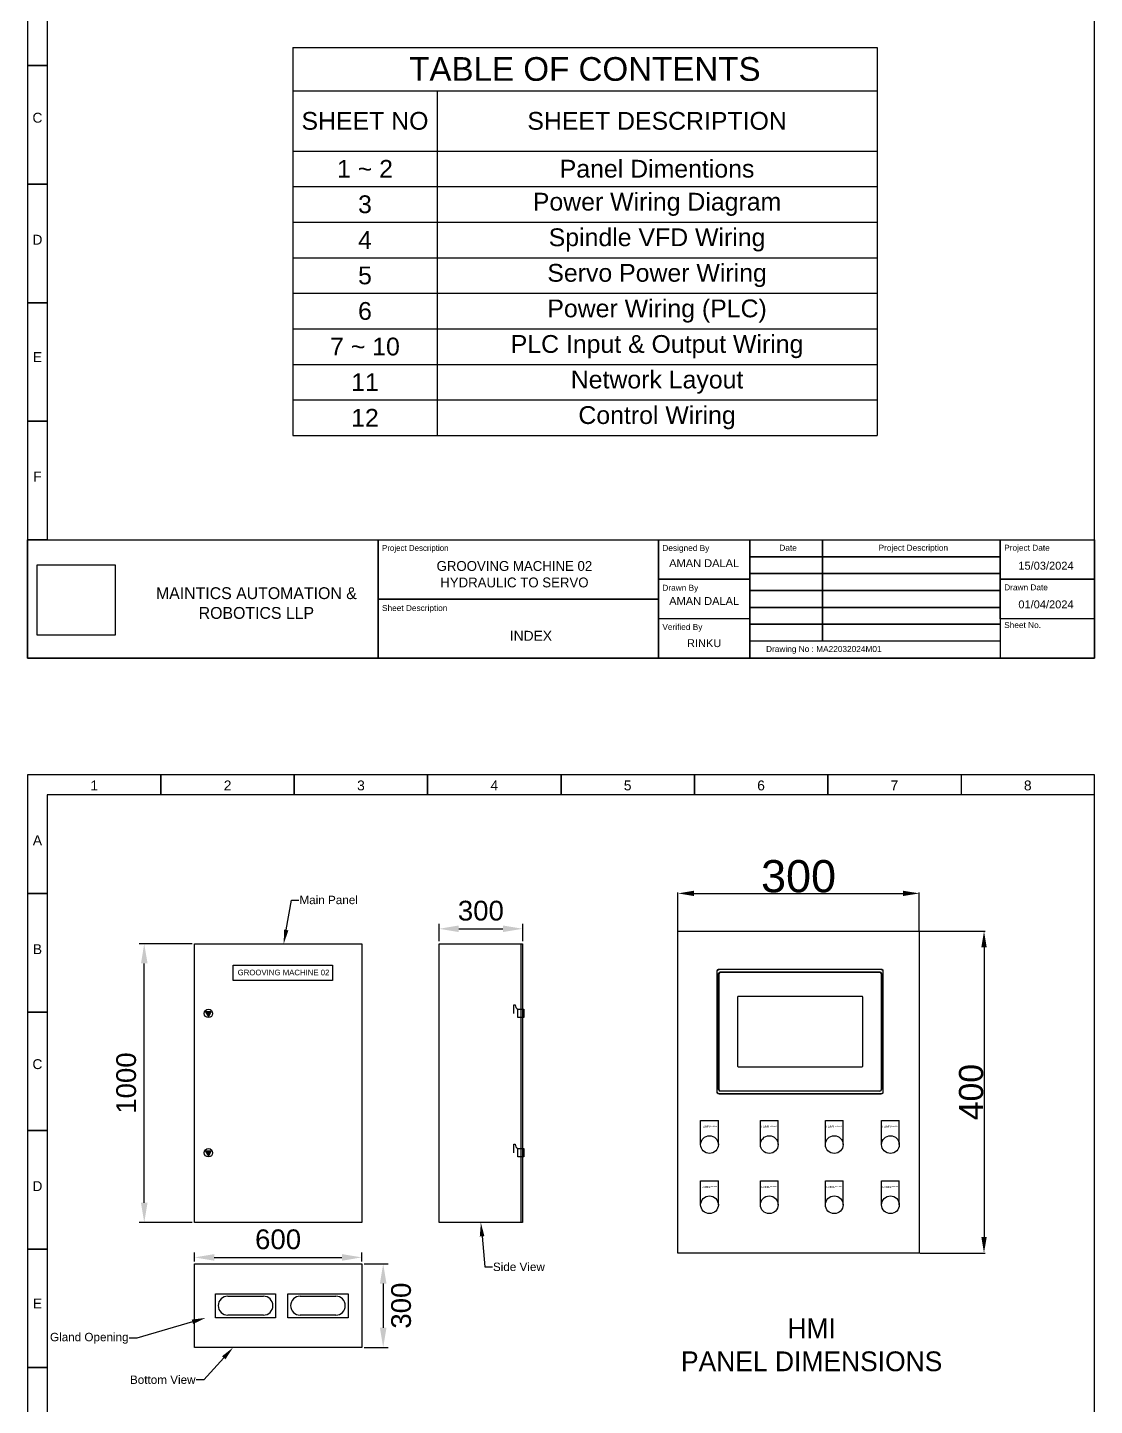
# Model space of a CAD drawing. Header units: millimetres. Extents: x -11 to 5160, y -11 to 2043.
# Drawn here: x 3963.4 to 4233.4, y 1390.3 to 1739 of the extents above; entities that cross this region are included whole.
import ezdxf
from ezdxf import colors
from ezdxf.entities.mleader import LeaderData, LeaderLine
from ezdxf.math import Vec2, Vec3

# ---------------------------------------------------------------- set-up
doc = ezdxf.new("R2010")
doc.units = ezdxf.units.MM
doc.styles.add('Annotative', font='arial.ttf')
doc.styles.get("Standard").update_dxf_attribs({"font": 'arial.ttf'})
doc.dimstyles.new('ISO-25', dxfattribs={"dimtxt": 2.5, "dimasz": 2.5, "dimexe": 1.25, "dimexo": 0.625, "dimtad": 1, "dimtxsty": 'Standard', "dimcen": 2.5, "dimadec": 0, "dimazin": 0, "dimtfac": 1, "dimtmove": 0, "dimatfit": 3, "dimfxl": 1, "dimarcsym": 0})
picture_1 = doc.add_image_def('image1.jpg', size_in_pixel=(150, 135))

# ---------------------------------------------------------------- blocks, each defined once
blk = doc.blocks.new('*D52')
at = {"color": 0, "lineweight": -2, "transparency": 16777216}
for p, q in [((4048.61, 1426.16), (4054.67, 1426.16)), ((4053.42, 1421.16), (4053.42, 1410)), ((4048.61, 1405), (4054.67, 1405))]:
    blk.add_line(p, q, dxfattribs=at)
at = {"color": 0, "transparency": 16777216}
for points in [[(4052.59, 1421.16), (4054.26, 1421.16), (4053.42, 1426.16)], [(4052.59, 1410), (4054.26, 1410), (4053.42, 1405)]]:
    blk.add_solid(points, dxfattribs=at)
at = {"layer": 'Defpoints', "color": 0, "transparency": 16777216}
for p in [(4047.99, 1426.16), (4047.99, 1405), (4053.42, 1405)]:
    blk.add_point(p, dxfattribs=at)
at = {"color": 0, "transparency": 16777216, "insert": (4057.98, 1415.58), "char_height": 5, "attachment_point": 5, "rotation": 90}
blk.add_mtext('300', dxfattribs=at)
blk = doc.blocks.new('*D53')
at = {"color": 0, "lineweight": -2, "transparency": 16777216}
for p, q in [((4005.66, 1426.78), (4005.66, 1429.04)), ((4010.66, 1427.79), (4042.99, 1427.79)), ((4047.99, 1426.78), (4047.99, 1429.04))]:
    blk.add_line(p, q, dxfattribs=at)
at = {"color": 0, "transparency": 16777216}
for points in [[(4010.66, 1428.62), (4010.66, 1426.95), (4005.66, 1427.79)], [(4042.99, 1428.62), (4042.99, 1426.95), (4047.99, 1427.79)]]:
    blk.add_solid(points, dxfattribs=at)
at = {"layer": 'Defpoints', "color": 0, "transparency": 16777216}
for p in [(4047.99, 1427.79), (4005.66, 1426.16), (4047.99, 1426.16)]:
    blk.add_point(p, dxfattribs=at)
at = {"color": 0, "transparency": 16777216, "insert": (4026.82, 1432.34), "char_height": 5, "attachment_point": 5}
blk.add_mtext('600', dxfattribs=at)
blk = doc.blocks.new('*D54')
at = {"color": 0, "lineweight": -2, "transparency": 16777216}
for p, q in [((4005.04, 1507.18), (3991.7, 1507.18)), ((3992.95, 1441.64), (3992.95, 1502.18)), ((4005.04, 1436.64), (3991.7, 1436.64))]:
    blk.add_line(p, q, dxfattribs=at)
at = {"color": 0, "transparency": 16777216}
for points in [[(3992.12, 1502.18), (3993.79, 1502.18), (3992.95, 1507.18)], [(3992.12, 1441.64), (3993.79, 1441.64), (3992.95, 1436.64)]]:
    blk.add_solid(points, dxfattribs=at)
at = {"layer": 'Defpoints', "color": 0, "transparency": 16777216}
for p in [(3992.95, 1507.18), (4005.66, 1507.18), (4005.66, 1436.64)]:
    blk.add_point(p, dxfattribs=at)
at = {"color": 0, "transparency": 16777216, "insert": (3988.4, 1471.91), "char_height": 5, "attachment_point": 5, "rotation": 90}
blk.add_mtext('1000', dxfattribs=at)
blk = doc.blocks.new('*D55')
at = {"color": 0, "lineweight": -2, "transparency": 16777216}
for p, q in [((4067.56, 1507.8), (4067.56, 1512.2)), ((4072.56, 1510.95), (4083.72, 1510.95)), ((4088.72, 1507.8), (4088.72, 1512.2))]:
    blk.add_line(p, q, dxfattribs=at)
at = {"color": 0, "transparency": 16777216}
for points in [[(4072.56, 1511.79), (4072.56, 1510.12), (4067.56, 1510.95)], [(4083.72, 1511.79), (4083.72, 1510.12), (4088.72, 1510.95)]]:
    blk.add_solid(points, dxfattribs=at)
at = {"layer": 'Defpoints', "color": 0, "transparency": 16777216}
for p in [(4088.72, 1510.95), (4067.56, 1507.18), (4088.72, 1507.18)]:
    blk.add_point(p, dxfattribs=at)
at = {"color": 0, "transparency": 16777216, "insert": (4078.14, 1515.51), "char_height": 5, "attachment_point": 5}
blk.add_mtext('300', dxfattribs=at)
blk = doc.blocks.new('*U227')
for p, q in [((-11, 0), (-11, 30)), ((-11, 30), (11, 30)), ((11, 0), (11, 30))]:
    blk.add_line(p, q)
blk.add_circle((0, 0), 11)
at = {"insert": (-11.3, 23.4), "char_height": 2.5, "attachment_point": 1}
blk.add_mtext_dynamic_manual_height_columns('\\pxqc,t5;LABEL******', width=22, gutter_width=12.5, heights=[0], dxfattribs=at)
blk = doc.blocks.new('*D234')
at = {"color": 0, "lineweight": -2, "transparency": 16777216}
for p, q in [((3434.5, 1751.8), (3515.6, 1751.8)), ((3514.3, 1731.8), (3514.3, 1371.8)), ((3434.5, 1351.8), (3515.6, 1351.8))]:
    blk.add_line(p, q, dxfattribs=at)
at = {"color": 0, "transparency": 16777216}
for points in [[(3511, 1731.8), (3517.7, 1731.8), (3514.3, 1751.8)], [(3511, 1371.8), (3517.7, 1371.8), (3514.3, 1351.8)]]:
    blk.add_solid(points, dxfattribs=at)
at = {"layer": 'Defpoints', "color": 0, "transparency": 16777216}
for p in [(3433.8, 1751.8), (3433.8, 1351.8), (3514.3, 1351.8)]:
    blk.add_point(p, dxfattribs=at)
at = {"color": 0, "transparency": 16777216, "insert": (3498.4, 1551.8), "char_height": 2.5, "attachment_point": 5, "rotation": 90}
blk.add_mtext('{\\H12x;400}', dxfattribs=at)
blk = doc.blocks.new('*D233')
at = {"color": 0, "lineweight": -2, "transparency": 16777216}
for p, q in [((3133.8, 1752.4), (3133.8, 1800.1)), ((3153.8, 1798.8), (3413.8, 1798.8)), ((3433.8, 1752.4), (3433.8, 1800.1))]:
    blk.add_line(p, q, dxfattribs=at)
at = {"color": 0, "transparency": 16777216}
for points in [[(3153.8, 1802.1), (3153.8, 1795.5), (3133.8, 1798.8)], [(3413.8, 1802.1), (3413.8, 1795.5), (3433.8, 1798.8)]]:
    blk.add_solid(points, dxfattribs=at)
at = {"layer": 'Defpoints', "color": 0, "transparency": 16777216}
for p in [(3433.8, 1798.8), (3133.8, 1751.8), (3433.8, 1751.8)]:
    blk.add_point(p, dxfattribs=at)
at = {"color": 0, "transparency": 16777216, "insert": (3283.8, 1819.9), "char_height": 2.5, "attachment_point": 5}
blk.add_mtext('{\\H16x;300}', dxfattribs=at)
blk = doc.blocks.new('*T255')
at = {"color": 0, "linetype": 'ByBlock', "lineweight": -2, "transparency": 16777216}
for p, q in [((0, 0), (147.85, 0)), ((0, 0), (0, -98.23)), ((147.85, 0), (147.85, -98.23)), ((0, -11), (147.85, -11)), ((36.52, -11), (36.52, -98.23)), ((0, -26.23), (147.85, -26.23)), ((0, -35.23), (147.85, -35.23)), ((0, -44.23), (147.85, -44.23)), ((0, -53.23), (147.85, -53.23)), ((0, -62.23), (147.85, -62.23)), ((0, -71.23), (147.85, -71.23)), ((0, -80.23), (147.85, -80.23)), ((0, -89.23), (147.85, -89.23)), ((0, -98.23), (147.85, -98.23))]:
    blk.add_line(p, q, dxfattribs=at)
at = {"color": 0, "transparency": 16777216, "attachment_point": 5}
for s, insert, char_height, width in [('TABLE OF CONTENTS', (73.92, -5.5), 6, 144.8497), ('SHEET NO', (18.26, -18.62), 4.5, 33.5174), ('SHEET DESCRIPTION', (92.18, -18.62), 4.5, 108.3323), ('1 ~ 2', (18.26, -30.73), 4.5, 33.5174), ('Panel Dimentions', (92.18, -30.73), 4.5, 108.3323), ('3', (18.26, -39.73), 4.5, 33.5174), ('Power Wiring Diagram', (92.18, -39.73), 4.5, 108.3323), ('4', (18.26, -48.73), 4.5, 33.5174), ('Spindle VFD Wiring', (92.18, -48.73), 4.5, 108.3323), ('5', (18.26, -57.73), 4.5, 33.5174), ('Servo Power Wiring', (92.18, -57.73), 4.5, 108.3323), ('6', (18.26, -66.73), 4.5, 33.5174), ('Power Wiring (PLC)', (92.18, -66.73), 4.5, 108.3323), ('PLC Input & Output Wiring', (92.18, -75.73), 4.5, 108.3323), ('7 ~ 10', (18.26, -75.73), 4.5, 33.5174), ('11', (18.26, -84.73), 4.5, 33.5174), ('Network Layout', (92.18, -84.73), 4.5, 108.3323), ('Control Wiring', (92.18, -93.73), 4.5, 108.3323), ('12', (18.26, -93.73), 4.5, 33.5174)]:
    blk.add_mtext(s, dxfattribs=dict(at, insert=insert, char_height=char_height, width=width))
blk = doc.blocks.new('BCH PANEL')
at = {"color": 7, "linetype": 'Continuous'}
for p, q in [((3182.752, 1702.536), (3182.756, 1702.672)), ((3182.752, 1551.514), (3182.752, 1702.536)), ((3182.756, 1702.672), (3182.77, 1702.807)), ((3182.77, 1702.807), (3182.793, 1702.941)), ((3182.793, 1702.941), (3182.825, 1703.073)), ((3182.825, 1703.073), (3182.866, 1703.202)), ((3182.866, 1703.202), (3182.916, 1703.329)), ((3182.916, 1703.329), (3182.974, 1703.452)), ((3182.925, 1702.433), (3182.922, 1702.366)), ((3182.931, 1702.5), (3182.925, 1702.433)), ((3182.94, 1702.568), (3182.931, 1702.5)), ((3182.95, 1702.635), (3182.94, 1702.568)), ((3182.964, 1702.702), (3182.95, 1702.635)), ((3182.979, 1702.769), (3182.964, 1702.702)), ((3182.974, 1703.452), (3183.041, 1703.57)), ((3182.997, 1702.836), (3182.979, 1702.769)), ((3183.017, 1702.902), (3182.997, 1702.836)), ((3183.039, 1702.967), (3183.017, 1702.902)), ((3183.063, 1703.032), (3183.039, 1702.967)), ((3183.041, 1703.57), (3183.115, 1703.684)), ((3183.09, 1703.096), (3183.063, 1703.032)), ((3183.119, 1703.159), (3183.09, 1703.096)), ((3183.115, 1703.684), (3183.197, 1703.792)), ((3183.15, 1703.221), (3183.119, 1703.159)), ((3183.184, 1703.282), (3183.15, 1703.221)), ((3183.219, 1703.342), (3183.184, 1703.282)), ((3183.197, 1703.792), (3183.286, 1703.894)), ((3183.257, 1703.401), (3183.219, 1703.342)), ((3183.296, 1703.459), (3183.257, 1703.401)), ((3183.286, 1703.894), (3183.383, 1703.99)), ((3183.338, 1703.515), (3183.296, 1703.459)), ((3183.381, 1703.569), (3183.338, 1703.515)), ((3183.426, 1703.622), (3183.381, 1703.569)), ((3183.383, 1703.99), (3183.485, 1704.08)), ((3183.473, 1703.674), (3183.426, 1703.622)), ((3183.522, 1703.723), (3183.473, 1703.674)), ((3183.485, 1704.08), (3183.593, 1704.162)), ((3183.572, 1703.771), (3183.522, 1703.723)), ((3183.623, 1703.817), (3183.572, 1703.771)), ((3183.593, 1704.162), (3183.707, 1704.236)), ((3183.677, 1703.861), (3183.623, 1703.817)), ((3183.731, 1703.904), (3183.677, 1703.861)), ((3183.707, 1704.236), (3183.825, 1704.303)), ((3183.787, 1703.944), (3183.731, 1703.904)), ((3183.844, 1703.982), (3183.787, 1703.944)), ((3183.825, 1704.303), (3183.948, 1704.361)), ((3183.903, 1704.018), (3183.844, 1703.982)), ((3183.962, 1704.053), (3183.903, 1704.018)), ((3183.948, 1704.361), (3184.074, 1704.411)), ((3184.023, 1704.085), (3183.962, 1704.053)), ((3184.084, 1704.115), (3184.023, 1704.085)), ((3184.074, 1704.411), (3184.204, 1704.452)), ((3184.146, 1704.143), (3184.084, 1704.115)), ((3184.21, 1704.169), (3184.146, 1704.143)), ((3184.204, 1704.452), (3184.336, 1704.484)), ((3184.274, 1704.192), (3184.21, 1704.169)), ((3184.339, 1704.214), (3184.274, 1704.192)), ((3184.336, 1704.484), (3184.47, 1704.507)), ((3184.406, 1704.233), (3184.339, 1704.214)), ((3184.472, 1704.251), (3184.406, 1704.233)), ((3184.47, 1704.507), (3184.605, 1704.52)), ((3184.539, 1704.266), (3184.472, 1704.251)), ((3184.502, 1555.025), (3184.502, 1699.025)), ((3184.606, 1704.278), (3184.539, 1704.266)), ((3184.605, 1704.52), (3184.741, 1704.525)), ((3184.673, 1704.289), (3184.606, 1704.278)), ((3184.74, 1704.298), (3184.673, 1704.289)), ((3184.806, 1704.304), (3184.74, 1704.298)), ((3184.741, 1704.525), (3386.763, 1704.525)), ((3184.752, 1698.775), (3184.752, 1555.275)), ((3184.872, 1704.308), (3184.806, 1704.304)), ((3184.872, 1704.308), (3184.928, 1704.31)), ((3184.928, 1704.31), (3184.955, 1704.31)), ((3386.548, 1704.31), (3184.955, 1704.31)), ((3186.502, 1701.025), (3385.002, 1701.025)), ((3384.752, 1700.775), (3186.752, 1700.775)), ((3386.548, 1704.31), (3386.603, 1704.309)), ((3386.603, 1704.309), (3386.631, 1704.308)), ((3386.631, 1704.308), (3386.697, 1704.304)), ((3386.697, 1704.304), (3386.763, 1704.297)), ((3386.752, 1555.275), (3386.752, 1698.775)), ((3386.763, 1704.525), (3386.898, 1704.52)), ((3386.763, 1704.297), (3386.83, 1704.288)), ((3386.83, 1704.288), (3386.897, 1704.277)), ((3386.897, 1704.277), (3386.964, 1704.264)), ((3386.898, 1704.52), (3387.034, 1704.507)), ((3386.964, 1704.264), (3387.03, 1704.249)), ((3387.002, 1699.025), (3387.002, 1555.025)), ((3387.03, 1704.249), (3387.097, 1704.231)), ((3387.034, 1704.507), (3387.167, 1704.484)), ((3387.097, 1704.231), (3387.163, 1704.211)), ((3387.163, 1704.211), (3387.228, 1704.189)), ((3387.167, 1704.484), (3387.3, 1704.452)), ((3387.228, 1704.189), (3387.292, 1704.165)), ((3387.292, 1704.165), (3387.355, 1704.139)), ((3387.3, 1704.452), (3387.429, 1704.411)), ((3387.355, 1704.139), (3387.417, 1704.111)), ((3387.417, 1704.111), (3387.478, 1704.08)), ((3387.429, 1704.411), (3387.555, 1704.361)), ((3387.478, 1704.08), (3387.538, 1704.048)), ((3387.538, 1704.048), (3387.598, 1704.014)), ((3387.555, 1704.361), (3387.678, 1704.303)), ((3387.598, 1704.014), (3387.656, 1703.978)), ((3387.656, 1703.978), (3387.713, 1703.94)), ((3387.678, 1704.303), (3387.797, 1704.236)), ((3387.713, 1703.94), (3387.769, 1703.899)), ((3387.769, 1703.899), (3387.823, 1703.857)), ((3387.797, 1704.236), (3387.91, 1704.162)), ((3387.823, 1703.857), (3387.876, 1703.813)), ((3387.876, 1703.813), (3387.928, 1703.768)), ((3387.91, 1704.162), (3388.019, 1704.079)), ((3387.928, 1703.768), (3387.978, 1703.72)), ((3387.978, 1703.72), (3388.027, 1703.671)), ((3388.019, 1704.079), (3388.121, 1703.99)), ((3388.027, 1703.671), (3388.074, 1703.62)), ((3388.074, 1703.62), (3388.119, 1703.567)), ((3388.119, 1703.567), (3388.163, 1703.513)), ((3388.121, 1703.99), (3388.217, 1703.894)), ((3388.163, 1703.513), (3388.204, 1703.457)), ((3388.204, 1703.457), (3388.244, 1703.4)), ((3388.217, 1703.894), (3388.306, 1703.792)), ((3388.244, 1703.4), (3388.282, 1703.341)), ((3388.282, 1703.341), (3388.318, 1703.281)), ((3388.306, 1703.792), (3388.388, 1703.683)), ((3388.318, 1703.281), (3388.352, 1703.22)), ((3388.352, 1703.22), (3388.383, 1703.158)), ((3388.383, 1703.158), (3388.412, 1703.095)), ((3388.388, 1703.683), (3388.463, 1703.57)), ((3388.412, 1703.095), (3388.439, 1703.031)), ((3388.439, 1703.031), (3388.464, 1702.967)), ((3388.463, 1703.57), (3388.529, 1703.451)), ((3388.464, 1702.967), (3388.487, 1702.901)), ((3388.487, 1702.901), (3388.507, 1702.836)), ((3388.507, 1702.836), (3388.524, 1702.769)), ((3388.524, 1702.769), (3388.54, 1702.702)), ((3388.529, 1703.451), (3388.588, 1703.329)), ((3388.54, 1702.702), (3388.553, 1702.635)), ((3388.553, 1702.635), (3388.564, 1702.568)), ((3388.564, 1702.568), (3388.572, 1702.5)), ((3388.572, 1702.5), (3388.578, 1702.433)), ((3388.578, 1702.433), (3388.581, 1702.366)), ((3388.588, 1703.329), (3388.637, 1703.202)), ((3388.637, 1703.202), (3388.678, 1703.073)), ((3388.678, 1703.073), (3388.71, 1702.941)), ((3388.71, 1702.941), (3388.733, 1702.807)), ((3388.733, 1702.807), (3388.747, 1702.672)), ((3388.747, 1702.672), (3388.752, 1702.536)), ((3388.752, 1702.536), (3388.752, 1551.514)), ((3208.002, 1669.975), (3208.002, 1584.075)), ((3362.702, 1670.775), (3208.802, 1670.775)), ((3363.502, 1584.075), (3363.502, 1669.975)), ((3208.802, 1583.275), (3362.702, 1583.275)), ((3182.756, 1551.378), (3182.752, 1551.514)), ((3182.77, 1551.243), (3182.756, 1551.378)), ((3182.793, 1551.109), (3182.77, 1551.243)), ((3182.825, 1550.977), (3182.793, 1551.109)), ((3182.866, 1550.848), (3182.825, 1550.977)), ((3182.916, 1550.721), (3182.866, 1550.848)), ((3182.974, 1550.598), (3182.916, 1550.721)), ((3182.925, 1551.617), (3182.922, 1551.684)), ((3182.931, 1551.549), (3182.925, 1551.617)), ((3182.939, 1551.482), (3182.931, 1551.549)), ((3182.949, 1551.415), (3182.939, 1551.482)), ((3182.962, 1551.348), (3182.949, 1551.415)), ((3182.978, 1551.281), (3182.962, 1551.348)), ((3183.04, 1550.48), (3182.974, 1550.598)), ((3182.996, 1551.216), (3182.978, 1551.281)), ((3183.016, 1551.15), (3182.996, 1551.216)), ((3183.038, 1551.086), (3183.016, 1551.15)), ((3183.063, 1551.022), (3183.038, 1551.086)), ((3183.115, 1550.367), (3183.04, 1550.48)), ((3183.09, 1550.959), (3183.063, 1551.022)), ((3183.119, 1550.897), (3183.09, 1550.959)), ((3183.197, 1550.258), (3183.115, 1550.367)), ((3183.15, 1550.836), (3183.119, 1550.897)), ((3183.184, 1550.776), (3183.15, 1550.836)), ((3183.22, 1550.716), (3183.184, 1550.776)), ((3183.286, 1550.156), (3183.197, 1550.258)), ((3183.257, 1550.658), (3183.22, 1550.716)), ((3183.297, 1550.601), (3183.257, 1550.658)), ((3183.382, 1550.06), (3183.286, 1550.156)), ((3183.339, 1550.546), (3183.297, 1550.601)), ((3183.383, 1550.492), (3183.339, 1550.546)), ((3183.485, 1549.97), (3183.382, 1550.06)), ((3183.428, 1550.439), (3183.383, 1550.492)), ((3183.475, 1550.388), (3183.428, 1550.439)), ((3183.523, 1550.339), (3183.475, 1550.388)), ((3183.593, 1549.888), (3183.485, 1549.97)), ((3183.574, 1550.291), (3183.523, 1550.339)), ((3183.625, 1550.245), (3183.574, 1550.291)), ((3183.707, 1549.814), (3183.593, 1549.888)), ((3183.678, 1550.201), (3183.625, 1550.245)), ((3183.733, 1550.159), (3183.678, 1550.201)), ((3183.825, 1549.747), (3183.707, 1549.814)), ((3183.789, 1550.118), (3183.733, 1550.159)), ((3183.846, 1550.079), (3183.789, 1550.118)), ((3183.948, 1549.689), (3183.825, 1549.747)), ((3183.904, 1550.043), (3183.846, 1550.079)), ((3183.963, 1550.008), (3183.904, 1550.043)), ((3184.074, 1549.639), (3183.948, 1549.689)), ((3184.024, 1549.975), (3183.963, 1550.008)), ((3184.085, 1549.944), (3184.024, 1549.975)), ((3184.204, 1549.598), (3184.074, 1549.639)), ((3184.147, 1549.915), (3184.085, 1549.944)), ((3184.211, 1549.889), (3184.147, 1549.915)), ((3184.336, 1549.566), (3184.204, 1549.598)), ((3184.275, 1549.864), (3184.211, 1549.889)), ((3184.34, 1549.841), (3184.275, 1549.864)), ((3184.47, 1549.543), (3184.336, 1549.566)), ((3184.406, 1549.821), (3184.34, 1549.841)), ((3184.473, 1549.803), (3184.406, 1549.821)), ((3184.605, 1549.529), (3184.47, 1549.543)), ((3184.539, 1549.787), (3184.473, 1549.803)), ((3184.606, 1549.773), (3184.539, 1549.787)), ((3184.741, 1549.525), (3184.605, 1549.529)), ((3184.673, 1549.762), (3184.606, 1549.773)), ((3184.74, 1549.753), (3184.673, 1549.762)), ((3184.806, 1549.746), (3184.74, 1549.753)), ((3386.763, 1549.525), (3184.741, 1549.525)), ((3184.872, 1549.742), (3184.806, 1549.746)), ((3184.9, 1549.741), (3184.872, 1549.742)), ((3184.955, 1549.74), (3184.9, 1549.741)), ((3184.955, 1549.74), (3386.548, 1549.74)), ((3385.002, 1553.025), (3186.502, 1553.025)), ((3186.752, 1553.275), (3384.752, 1553.275)), ((3386.576, 1549.74), (3386.548, 1549.74)), ((3386.631, 1549.742), (3386.576, 1549.74)), ((3386.697, 1549.746), (3386.631, 1549.742)), ((3386.763, 1549.753), (3386.697, 1549.746)), ((3386.83, 1549.761), (3386.763, 1549.753)), ((3386.898, 1549.529), (3386.763, 1549.525)), ((3386.897, 1549.772), (3386.83, 1549.761)), ((3386.964, 1549.786), (3386.897, 1549.772)), ((3387.034, 1549.543), (3386.898, 1549.529)), ((3387.03, 1549.801), (3386.964, 1549.786)), ((3387.097, 1549.819), (3387.03, 1549.801)), ((3387.167, 1549.566), (3387.034, 1549.543)), ((3387.163, 1549.839), (3387.097, 1549.819)), ((3387.228, 1549.861), (3387.163, 1549.839)), ((3387.3, 1549.598), (3387.167, 1549.566)), ((3387.292, 1549.885), (3387.228, 1549.861)), ((3387.355, 1549.911), (3387.292, 1549.885)), ((3387.429, 1549.639), (3387.3, 1549.598)), ((3387.417, 1549.939), (3387.355, 1549.911)), ((3387.478, 1549.969), (3387.417, 1549.939)), ((3387.555, 1549.689), (3387.429, 1549.639)), ((3387.538, 1550.002), (3387.478, 1549.969)), ((3387.598, 1550.036), (3387.538, 1550.002)), ((3387.678, 1549.747), (3387.555, 1549.689)), ((3387.656, 1550.072), (3387.598, 1550.036)), ((3387.713, 1550.11), (3387.656, 1550.072)), ((3387.796, 1549.814), (3387.678, 1549.747)), ((3387.769, 1550.151), (3387.713, 1550.11)), ((3387.823, 1550.193), (3387.769, 1550.151)), ((3387.91, 1549.888), (3387.796, 1549.814)), ((3387.876, 1550.237), (3387.823, 1550.193)), ((3387.928, 1550.282), (3387.876, 1550.237)), ((3388.018, 1549.97), (3387.91, 1549.888)), ((3387.978, 1550.33), (3387.928, 1550.282)), ((3388.027, 1550.379), (3387.978, 1550.33)), ((3388.121, 1550.06), (3388.018, 1549.97)), ((3388.074, 1550.43), (3388.027, 1550.379)), ((3388.119, 1550.483), (3388.074, 1550.43)), ((3388.163, 1550.537), (3388.119, 1550.483)), ((3388.217, 1550.156), (3388.121, 1550.06)), ((3388.204, 1550.593), (3388.163, 1550.537)), ((3388.244, 1550.65), (3388.204, 1550.593)), ((3388.306, 1550.258), (3388.217, 1550.156)), ((3388.282, 1550.709), (3388.244, 1550.65)), ((3388.318, 1550.768), (3388.282, 1550.709)), ((3388.388, 1550.366), (3388.306, 1550.258)), ((3388.352, 1550.83), (3388.318, 1550.768)), ((3388.383, 1550.892), (3388.352, 1550.83)), ((3388.412, 1550.955), (3388.383, 1550.892)), ((3388.463, 1550.48), (3388.388, 1550.366)), ((3388.439, 1551.018), (3388.412, 1550.955)), ((3388.464, 1551.083), (3388.439, 1551.018)), ((3388.529, 1550.598), (3388.463, 1550.48)), ((3388.487, 1551.148), (3388.464, 1551.083)), ((3388.507, 1551.214), (3388.487, 1551.148)), ((3388.524, 1551.281), (3388.507, 1551.214)), ((3388.54, 1551.348), (3388.524, 1551.281)), ((3388.588, 1550.721), (3388.529, 1550.598)), ((3388.553, 1551.415), (3388.54, 1551.348)), ((3388.564, 1551.482), (3388.553, 1551.415)), ((3388.572, 1551.55), (3388.564, 1551.482)), ((3388.578, 1551.617), (3388.572, 1551.55)), ((3388.581, 1551.684), (3388.578, 1551.617)), ((3388.637, 1550.848), (3388.588, 1550.721)), ((3388.678, 1550.977), (3388.637, 1550.848)), ((3388.71, 1551.109), (3388.678, 1550.977)), ((3388.733, 1551.243), (3388.71, 1551.109)), ((3388.747, 1551.378), (3388.733, 1551.243)), ((3388.752, 1551.514), (3388.747, 1551.378))]:
    blk.add_line(p, q, dxfattribs=at)
blk.add_lwpolyline([(3133.844, 1751.785), (3433.844, 1751.785), (3433.844, 1351.785), (3133.844, 1351.785)], close=True)
for centre, radius, start, end in [((3186.502, 1699.025), 2, 90, 180), ((3186.752, 1698.775), 2, 90, 180), ((3384.752, 1698.775), 2, 0, 90), ((3385.002, 1699.025), 2, 0, 90), ((3208.802, 1669.975), 0.8, 90, 180), ((3362.702, 1669.975), 0.8, 0, 90), ((3208.802, 1584.075), 0.8, 180, 270), ((3362.702, 1584.075), 0.8, 270, 0), ((3186.502, 1555.025), 2, 180, 270), ((3186.752, 1555.275), 2, 180, 270), ((3384.752, 1555.275), 2, 270, 0), ((3385.002, 1555.025), 2, 270, 0)]:
    blk.add_arc(centre, radius, start, end, dxfattribs=at)
for p in [(3173.12, 1486.549), (3247.408, 1486.549), (3328.159, 1486.549), (3398.039, 1486.549), (3173.12, 1411.719), (3247.408, 1411.719), (3328.159, 1411.719), (3398.039, 1411.719)]:
    blk.add_blockref('*U227', p)
dim = blk.add_linear_dim(base=(3433.844, 1798.805), p1=(3133.844, 1751.785), p2=(3433.844, 1751.785), text='{\\H16x;<>}', dimstyle='ISO-25', override={"dimasz": 20})
dim.commit()
dim.dimension.update_dxf_attribs({"geometry": '*D233', "text_midpoint": (3283.844, 1819.866)})
dim = blk.add_linear_dim(base=(3514.337, 1351.785), p1=(3433.844, 1751.785), p2=(3433.844, 1351.785), angle=90, text='{\\H12x;<>}', dimstyle='ISO-25', override={"dimasz": 20})
dim.commit()
dim.dimension.update_dxf_attribs({"geometry": '*D234', "text_midpoint": (3498.395, 1551.785)})

msp = doc.modelspace()

# ---------------------------------------------------------------- hatches: boundary and pattern name
h = msp.add_hatch(color=256)
h.dxf.hatch_style = 1
h.paths.add_polyline_path([(4009.923, 1489.966), (4008.451, 1489.966), (4009.187, 1488.691)])
h = msp.add_hatch(color=256)
h.dxf.hatch_style = 1
h.paths.add_polyline_path([(4009.923, 1454.695), (4008.451, 1454.695), (4009.187, 1453.421)])

# ---------------------------------------------------------------- linework, layer by layer
for p, q in [((3968.421, 1784.405), (3968.421, 1609.405)), ((3968.421, 1729.405), (3963.421, 1729.405)), ((3963.421, 1729.405), (3968.421, 1729.405)), ((3968.421, 1699.405), (3963.421, 1699.405)), ((3963.421, 1699.405), (3968.421, 1699.405)), ((3968.421, 1669.405), (3963.421, 1669.405)), ((3963.421, 1669.405), (3968.421, 1669.405)), ((3968.421, 1639.405), (3963.421, 1639.405)), ((3963.421, 1639.405), (3968.421, 1639.405)), ((3968.421, 1609.405), (3963.421, 1609.405)), ((3997.171, 1549.888), (3997.171, 1544.888)), ((3997.171, 1544.888), (3997.171, 1549.888)), ((4030.921, 1549.888), (4030.921, 1544.888)), ((4030.921, 1544.888), (4030.921, 1549.888)), ((4064.671, 1549.888), (4064.671, 1544.888)), ((4064.671, 1544.888), (4064.671, 1549.888)), ((4098.421, 1549.888), (4098.421, 1544.888)), ((4098.421, 1544.888), (4098.421, 1549.888)), ((4132.171, 1549.888), (4132.171, 1544.888)), ((4132.171, 1544.888), (4132.171, 1549.888)), ((4165.921, 1549.888), (4165.921, 1544.888)), ((4165.921, 1544.888), (4165.921, 1549.888)), ((4199.671, 1549.888), (4199.671, 1544.888)), ((4233.421, 1544.888), (3968.421, 1544.888)), ((3968.421, 1544.888), (3968.421, 1369.888)), ((3968.421, 1519.888), (3963.421, 1519.888)), ((3963.421, 1519.888), (3968.421, 1519.888)), ((4088.253, 1507.176), (4088.253, 1436.635)), ((3968.421, 1489.888), (3963.421, 1489.888)), ((3963.421, 1489.888), (3968.421, 1489.888)), ((4086.48, 1489.541), (4086.48, 1491.69)), ((4086.48, 1491.69), (4086.808, 1491.69)), ((3968.421, 1459.888), (3963.421, 1459.888)), ((3963.421, 1459.888), (3968.421, 1459.888)), ((4086.48, 1454.27), (4086.48, 1456.42)), ((4086.48, 1456.42), (4086.808, 1456.42)), ((3968.421, 1429.888), (3963.421, 1429.888)), ((3963.421, 1429.888), (3968.421, 1429.888)), ((3968.421, 1399.888), (3963.421, 1399.888)), ((3963.421, 1399.888), (3968.421, 1399.888))]:
    msp.add_line(p, q)
for points in [[(3963.421, 1579.405), (4233.421, 1579.405), (4233.421, 1789.405), (3963.421, 1789.405)], [(3963.421, 1609.405), (3963.421, 1609.405), (3963.421, 1579.405), (3963.421, 1579.405)], [(3963.421, 1609.405), (4052.137, 1609.405), (4052.137, 1579.405), (3963.421, 1579.405)], [(4052.137, 1609.405), (4123.091, 1609.405), (4123.091, 1594.405), (4052.137, 1594.405)], [(4123.091, 1609.405), (4146.208, 1609.405), (4146.208, 1579.405), (4123.091, 1579.405)], [(4123.091, 1609.405), (4146.208, 1609.405), (4146.208, 1599.405), (4123.091, 1599.405)], [(4146.208, 1609.405), (4209.595, 1609.405), (4209.595, 1605.125), (4146.208, 1605.125)], [(4209.595, 1609.405), (4233.421, 1609.405), (4233.421, 1599.405), (4209.595, 1599.405)], [(4146.208, 1605.125), (4209.595, 1605.125), (4209.595, 1600.845), (4146.208, 1600.845)], [(4146.208, 1600.845), (4209.595, 1600.845), (4209.595, 1596.565), (4146.208, 1596.565)], [(4123.091, 1599.405), (4146.208, 1599.405), (4146.208, 1589.405), (4123.091, 1589.405)], [(4209.595, 1599.405), (4233.421, 1599.405), (4233.421, 1589.405), (4209.595, 1589.405)], [(4052.137, 1594.405), (4123.091, 1594.405), (4123.091, 1579.405), (4052.137, 1579.405)], [(4146.208, 1596.565), (4209.595, 1596.565), (4209.595, 1592.285), (4146.208, 1592.285)], [(4146.208, 1592.285), (4209.595, 1592.285), (4209.595, 1588.005), (4146.208, 1588.005)], [(4146.208, 1588.005), (4209.595, 1588.005), (4209.595, 1583.725), (4146.208, 1583.725)], [(3963.421, 1339.888), (4233.421, 1339.888), (4233.421, 1549.888), (3963.421, 1549.888)], [(4005.66, 1507.176), (4047.985, 1507.176), (4047.985, 1436.635), (4005.66, 1436.635)], [(4067.557, 1507.176), (4088.719, 1507.176), (4088.719, 1436.635), (4067.557, 1436.635)], [(4015.47, 1501.707), (4040.583, 1501.707), (4040.583, 1497.899), (4015.47, 1497.899)], [(4009.187, 1488.691), (4009.923, 1489.966), (4008.451, 1489.966)], [(4089.019, 1488.483), (4087.488, 1488.483), (4087.488, 1490.599), (4089.019, 1490.599)], [(4009.187, 1453.421), (4009.923, 1454.695), (4008.451, 1454.695)], [(4089.019, 1453.212), (4087.488, 1453.212), (4087.488, 1455.329), (4089.019, 1455.329)], [(4005.66, 1426.159), (4047.985, 1426.159), (4047.985, 1404.997), (4005.66, 1404.997)], [(4010.97, 1418.552), (4026.207, 1418.552), (4026.207, 1412.485), (4010.97, 1412.485)], [(4029.299, 1418.552), (4044.536, 1418.552), (4044.536, 1412.485), (4029.299, 1412.485)]]:
    msp.add_lwpolyline(points, close=True)
for points in [[(4233.421, 1609.405), (4233.421, 1579.405), (3963.421, 1579.405), (3963.421, 1609.405)], [(3968.421, 1609.405), (4233.421, 1609.405)], [(4164.59, 1579.405), (4146.208, 1579.405), (4146.208, 1609.405), (4164.59, 1609.405), (4164.59, 1583.725)], [(4164.59, 1583.725), (4164.59, 1609.405), (4209.595, 1609.405), (4209.595, 1579.405), (4164.59, 1579.405)], [(4014.074, 1417.976), (4023.103, 1417.976)], [(4032.403, 1417.976), (4041.432, 1417.976)], [(4023.103, 1413.18), (4014.074, 1413.18)], [(4041.432, 1413.18), (4032.403, 1413.18)]]:
    msp.add_lwpolyline(points)
for centre in [(4009.187, 1489.541), (4009.187, 1454.27)]:
    msp.add_circle(centre, 1.058)
for centre, radius, start, end in [((4088.244, 1491.827), 1.442, 185.44161, 238.37921), ((4088.244, 1456.557), 1.442, 185.44161, 238.37921), ((4014.074, 1415.578), 2.398, 90, 270), ((4023.103, 1415.578), 2.398, 270, 90), ((4032.403, 1415.578), 2.398, 90, 270), ((4041.432, 1415.578), 2.398, 270, 90)]:
    msp.add_arc(centre, radius, start, end)

# ---------------------------------------------------------------- block references
msp.add_blockref('*T255', (4030.552, 1734.011))
at = {"xscale": 0.2036118000541889, "yscale": 0.2036118000541889, "zscale": 0.2036118000541889}
msp.add_blockref('BCH PANEL', (3489.92, 1153.655), dxfattribs=at)

# ---------------------------------------------------------------- texts
at = {"attachment_point": 1, "style": 'Annotative'}
for s, insert, char_height, width in [('\\pxqc;C', (3963.421, 1717.464), 2.5, 5), ('\\pxqc;D', (3963.421, 1686.596), 2.5, 5), ('\\pxqc;E', (3963.421, 1656.905), 2.5, 5), ('\\pxqc;F', (3963.421, 1626.651), 2.5, 5), ('Designed By', (4124.078, 1608.073), 1.5, 22.12958), ('\\pxqc;Date', (4147.195, 1608.139), 1.5, 17.39528), ('\\pxqc;Project Description', (4165.577, 1608.139), 1.5, 44.01766), ('Project Date', (4210.582, 1608.139), 1.5, 22.83874), ('\\pxqc;AMAN DALAL', (4123.091, 1604.492), 2, 23.11684), ('\\pxqc;15/03/2024', (4209.595, 1603.845), 2, 23.11684), ('Drawn By', (4124.078, 1598.01), 1.5, 22.12958), ('Drawn Date', (4210.582, 1598.114), 1.5, 22.83874), ('\\pxqc;AMAN DALAL', (4123.091, 1594.908), 2, 23.11684), ('\\pxqc;01/04/2024', (4209.595, 1594.052), 2, 23.11684), ('Sheet Description', (4053.124, 1592.875), 1.5, 34.98019), ('Verified By', (4124.078, 1588.094), 1.5, 22.12958), ('Sheet No.', (4210.582, 1588.568), 1.5, 22.83874), ('\\pxqc;INDEX', (4052.137, 1586.361), 2.5, 77.34131), ('\\pxqc;RINKU', (4123.091, 1584.244), 2, 23.11684), ('Drawing No : MA22032024M01', (4150.318, 1582.514), 1.5, 44.01766), ('\\pxqc;1', (3963.421, 1548.482), 2.5, 33.75), ('\\pxqc;2', (3997.171, 1548.482), 2.5, 33.75), ('\\pxqc;3', (4030.921, 1548.482), 2.5, 33.75), ('\\pxqc;4', (4064.671, 1548.482), 2.5, 33.75), ('\\pxqc;5', (4098.421, 1548.482), 2.5, 33.75), ('\\pxqc;6', (4132.171, 1548.482), 2.5, 33.75), ('\\pxqc;7', (4165.921, 1548.482), 2.5, 33.75), ('\\pxqc;8', (4199.671, 1548.482), 2.5, 33.75), ('\\pxqc;A', (3963.421, 1534.608), 2.5, 5), ('\\pxqc;B', (3963.421, 1507.04), 2.5, 5), ('\\pxqc;C', (3963.421, 1477.946), 2.5, 5), ('\\pxqc;D', (3963.421, 1447.078), 2.5, 5), ('\\pxqc;E', (3963.421, 1417.387), 2.5, 5)]:
    msp.add_mtext(s, dxfattribs=dict(at, insert=insert, char_height=char_height, width=width))
at = {"attachment_point": 1}
for s, width, gutter_width, insert, char_height in [('{\\Ftxt|c0;Project Description}', 34.98019, 12.5, (4053.124, 1608.073), 1.5), ('\\pxqc;{\\Ftxt|c0;GROOVING MACHINE 02\\PHYDRAULIC TO SERVO}', 66.4073, 12.5, (4053.423, 1604.022), 2.5), ('\\pxqc;{\\Ftxt|c0;MAINTICS AUTOMATION &\\PROBOTICS LLP}', 66.55986, 12.5, (3988.053, 1597.39), 3), ('GROOVING MACHINE 02', 25.24188, 0.882, (4016.597, 1500.6), 1.41083), ('\\pxqc;{\\Ftxt|c0;HMI\\PPANEL DIMENSIONS}', 77.34131, 12.5, (4123.185, 1412.328), 5)]:
    msp.add_mtext_dynamic_manual_height_columns(s, width=width, gutter_width=gutter_width, heights=[0], dxfattribs=dict(at, insert=insert, char_height=char_height))

# ---------------------------------------------------------------- dimensions: what is measured, and where the dimension line sits
dim = msp.add_linear_dim(base=(4088.719, 1510.952), p1=(4067.557, 1507.176), p2=(4088.719, 1507.176), text='300', dimstyle='ISO-25', override={"dimtxt": 5, "dimasz": 5, "dimgap": 2})
dim.commit()
dim.dimension.update_dxf_attribs({"geometry": '*D55', "text_midpoint": (4078.138, 1515.507)})
for base, p1, p2, text, override, picture, middle in [((3992.952, 1507.176), (4005.66, 1436.635), (4005.66, 1507.176), '1000', {"dimtxt": 5, "dimasz": 5, "dimgap": 2}, '*D54', (3988.399, 1471.906)), ((4053.424, 1404.997), (4047.985, 1426.159), (4047.985, 1404.997), '300', {"dimtxt": 5, "dimasz": 5, "dimgap": 2, "dimtad": 2}, '*D52', (4057.978, 1415.578))]:
    dim = msp.add_linear_dim(base=base, p1=p1, p2=p2, angle=90, text=text, dimstyle='ISO-25', override=override)
    dim.commit()
    dim.dimension.update_dxf_attribs({"geometry": picture, "text_midpoint": middle})
dim = msp.add_linear_dim(base=(4047.985, 1427.787), p1=(4005.66, 1426.159), p2=(4047.985, 1426.159), text='600', dimstyle='ISO-25', override={"dimtxt": 5, "dimasz": 5, "dimgap": 2})
dim.commit()
dim.dimension.update_dxf_attribs({"geometry": '*D53', "text_midpoint": (4026.823, 1427.787), "dimtype": 160})

# ---------------------------------------------------------------- pictures from other files: only their frames are drawn
image = msp.add_image(picture_1, insert=(3965.845, 1585.245), size_in_units=(19.751, 17.776))
image.dxf.flags = 7

# ---------------------------------------------------------------- leaders
ml = msp.add_multileader_mtext('Standard')
ml.set_content('Main Panel', color=256)
ml.set_leader_properties()
ml.build(insert=Vec2(0, 0))
ml.multileader.update_dxf_attribs({"arrow_head_size": 3.527})
ctx = ml.context
ctx.base_point, ctx.char_height, ctx.arrow_head_size, ctx.landing_gap_size, ctx.plane_origin = Vec3(4032.099, 1518.234), 2.1162, 3.527, 0.141, Vec3(4028.265, 1507.176)
notes = []
notes.append((ctx, [(0, (1, 1, 0), (4030.182, 1518.234), (1, 0), 1.917, [(0, [(4028.265, 1507.176)], 0, [])])]))
ctx.mtext.insert, ctx.mtext.flow_direction = Vec3(4032.24, 1519.31), 5
ml = msp.add_multileader_mtext('Standard')
ml.set_content('Side View', color=256)
ml.set_leader_properties()
ml.build(insert=Vec2(0, 0))
ml.multileader.update_dxf_attribs({"arrow_head_size": 3.527})
ctx = ml.context
ctx.base_point, ctx.char_height, ctx.arrow_head_size, ctx.landing_gap_size, ctx.plane_origin = Vec3(4081.051, 1425.391), 2.1162, 3.527, 0.141, Vec3(4090.89, 1444.578)
notes.append((ctx, [(0, (1, 1, 0), (4079.134, 1425.391), (1, 0), 1.917, [(0, [(4078.138, 1436.635)], 0, [])])]))
ctx.mtext.insert, ctx.mtext.flow_direction = Vec3(4081.192, 1426.467), 5
ml = msp.add_multileader_mtext('Standard')
ml.set_content('Gland Opening', color=256)
ml.set_leader_properties()
ml.build(insert=Vec2(0, 0))
ml.multileader.update_dxf_attribs({"arrow_head_size": 3.527})
ctx = ml.context
ctx.base_point, ctx.char_height, ctx.arrow_head_size, ctx.landing_gap_size, ctx.plane_origin = Vec3(3969.309, 1407.324), 2.11624, 3.527, 0.141, Vec3(3984.243, 1426.511)
ctx.text_align_type = 2
notes.append((ctx, [(1, (1, 1, 0), (3991.041, 1407.324), (-1, 0), 1.917, [(0, [(4008.52, 1412.485)], 0, [])])]))
ctx.mtext.insert, ctx.mtext.alignment, ctx.mtext.flow_direction = Vec3(3988.983, 1408.693), 3, 5
ml = msp.add_multileader_mtext('Standard')
ml.set_content('Bottom View', color=256)
ml.set_leader_properties()
ml.build(insert=Vec2(0, 0))
ml.multileader.update_dxf_attribs({"arrow_head_size": 3.527})
ctx = ml.context
ctx.base_point, ctx.char_height, ctx.arrow_head_size, ctx.landing_gap_size, ctx.plane_origin = Vec3(3989.44, 1396.816), 2.11624, 3.527, 0.141, Vec3(4001.196, 1416.003)
ctx.text_align_type = 2
notes.append((ctx, [(1, (1, 1, 0), (4007.994, 1396.816), (-1, 0), 1.917, [(0, [(4015.449, 1404.997)], 0, [])])]))
ctx.mtext.insert, ctx.mtext.alignment, ctx.mtext.flow_direction = Vec3(4005.936, 1397.892), 3, 5
for ctx, leaders in notes:
    for number, flags, end, landing, length, lines in leaders:
        leader = LeaderData()
        leader.index, (leader.has_last_leader_line, leader.has_dogleg_vector, leader.attachment_direction) = number, flags
        leader.last_leader_point, leader.dogleg_vector, leader.dogleg_length = Vec3(end), Vec3(landing), length
        for number, points, colour, breaks in lines:
            line = LeaderLine()
            line.index, line.vertices, line.color, line.breaks = number, Vec3.list(points), colors.encode_raw_color(colour), breaks
            leader.lines.append(line)
        ctx.leaders.append(leader)

doc.saveas('drawing.dxf')
